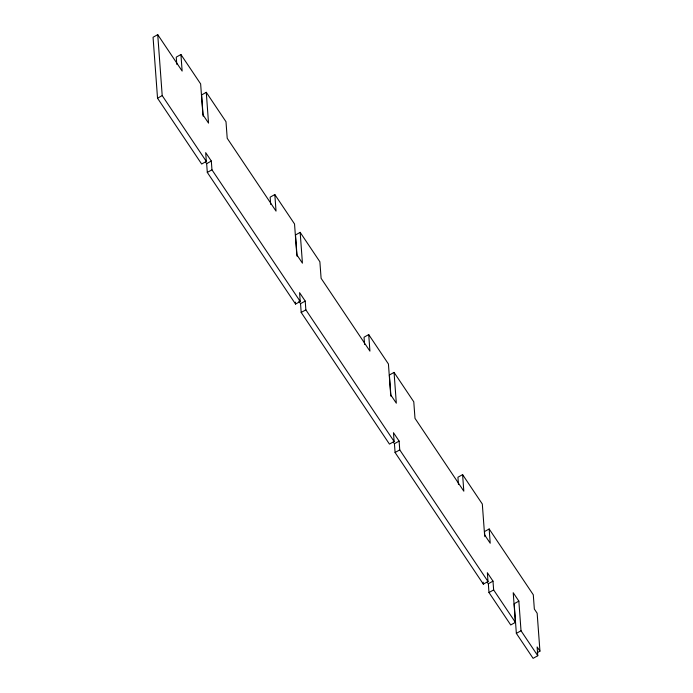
<?xml version="1.0" encoding="UTF-8"?>
<svg xmlns="http://www.w3.org/2000/svg" width="693" height="693" viewBox="0 0 693 693"><rect width="100%" height="100%" fill="white"/><g stroke="black" fill="none" stroke-linecap="round" stroke-linejoin="round"><path stroke-width="1.04" d="M176.784 64.371L176.256 57.138L180.925 54.522L182.138 71.058L157.727 34.65L153.058 37.266L157.536 98.215L201.663 164.033L206.332 161.408L205.691 152.633L211.322 161.036L211.963 169.811L300.225 301.446L295.556 304.062L207.302 172.427L206.653 163.652L205.526 161.971M157.536 98.215L162.205 95.591L157.727 34.65M270.677 204.409L270.149 197.167L274.818 194.551L276.031 211.096L227.209 138.279L225.996 121.734L206.271 92.325L201.611 94.95L203.17 116.181M206.653 163.652L211.322 161.036M207.302 172.427L211.963 169.811M364.57 344.438L364.042 337.205L368.711 334.589L369.923 351.126L321.102 278.309L319.88 261.772L300.164 232.363L295.504 234.979L297.063 256.219M393.312 442.039L394.438 443.719L395.079 452.503L483.342 584.13L488.011 581.514L399.748 449.887L399.107 441.103L393.468 432.701L394.118 441.484L389.449 444.1L301.186 312.465L300.545 303.69L305.215 301.065L299.575 292.663L300.225 301.446M301.186 312.465L305.856 309.849L305.215 301.065M458.463 484.476L457.934 477.243L462.595 474.627L463.816 491.164L414.994 418.347L413.773 401.801L394.057 372.401L389.388 375.017L390.947 396.249M394.438 443.719L399.107 441.103M395.079 452.503L399.748 449.887M537.136 652.728L539.942 651.151L537.153 613.236L534.338 609.034L533.289 594.785L489.163 528.976L484.494 531.592L484.875 536.677M518.849 601.117L514.18 603.733L516.354 633.376L533.099 658.35L537.768 655.734L521.023 630.76L518.849 601.117L513.218 592.714L515.393 622.357L510.724 624.973L488.972 592.532L488.331 583.757L492.992 581.141L487.361 572.739L488.011 581.514M488.972 592.532L493.641 589.916L492.992 581.141M516.354 633.376L521.023 630.76M180.925 54.522L200.641 83.922L202.902 114.717L208.532 123.12L206.271 92.325M274.818 194.551L294.534 223.96L296.795 254.755L302.425 263.149L300.164 232.363M368.711 334.589L388.426 363.998L390.687 394.785L396.318 403.187L394.057 372.401M462.595 474.627L482.319 504.028L484.58 534.823L490.211 543.225L489.163 528.976M539.942 651.151L537.127 646.95L537.768 655.734M162.205 95.591L206.332 161.408M305.856 309.849L394.118 441.484M493.641 589.916L515.393 622.357M298.856 301.169L300.545 303.69M487.205 582.077L488.331 583.757M483.194 582.181L483.342 584.13M295.417 302.113L295.556 304.062"/></g></svg>
